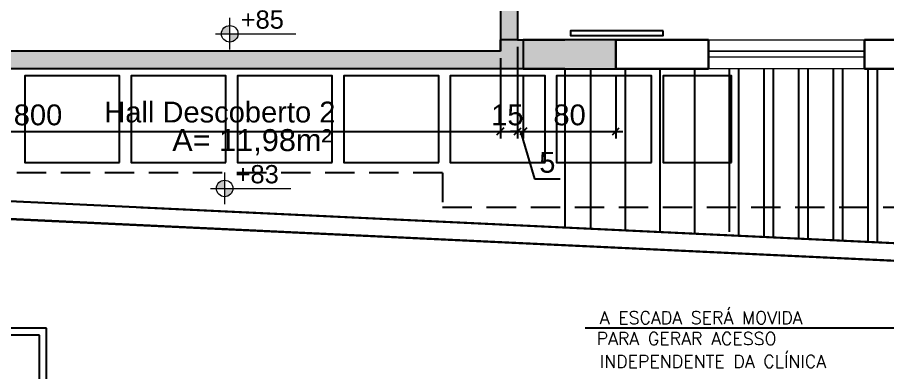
# Model space of a CAD drawing. Extents: x -165 to 197, y 154 to 653.
# Drawn here: x 108.29 to 115.81, y 452.8 to 455.87 of the extents above; entities that cross this region are included whole.
import ezdxf
from ezdxf.enums import TextEntityAlignment as Align

# ---------------------------------------------------------------- set-up
doc = ezdxf.new("R2010")
doc.units = 0
doc.header["$MEASUREMENT"] = 0
doc.header["$PDMODE"] = 3
doc.header["$PDSIZE"] = 0.1
doc.linetypes.add('HIDDEN2', pattern=[4.7625, 3.175, -1.5875])
doc.layers.get('0').update_dxf_attribs({"linetype": 'CONTINUOUS'})
doc.layers.get('DEFPOINTS').update_dxf_attribs({"linetype": 'CONTINUOUS'})
for name, color, linetype, lineweight in [('AIT-ESQUADRIA 34', 252, 'CONTINUOUS', 15), ('AIT-PAREDE', 4, 'CONTINUOUS', 30), ('construir', 1, 'CONTINUOUS', 25), ('COTA de NIVEL', 12, 'CONTINUOUS', 20), ('DEMOLIR', 40, 'CONTINUOUS', 25), ('FININHA', 251, 'CONTINUOUS', 25), ('TEXTO-190', 190, 'CONTINUOUS', 20)]:
    doc.layers.add(name, color=color, linetype=linetype, lineweight=lineweight)
for name, color, linetype in [('COTA LUMINO', 9, 'CONTINUOUS'), ('COTA MODIF', 172, 'CONTINUOUS'), ('PROJECAO', 5, 'HIDDEN2'), ('TELHAS', 1, 'CONTINUOUS'), ('TEXTO', 190, 'CONTINUOUS')]:
    doc.layers.add(name, color=color, linetype=linetype)
doc.styles.add('ARIAL', font='ARIAL.TTF', dxfattribs={"height": 0.18})
doc.styles.add('cota25', font='ARIAL.TTF', dxfattribs={"height": 0.06})
doc.styles.add('SIMPLEX', font='simplex.shx')
doc.dimstyles.new('Copy of ISO-25', dxfattribs={"dimtxt": 0.18, "dimasz": 0.06, "dimexe": 0.06, "dimexo": 0.06, "dimgap": 0.05, "dimtad": 1, "dimdec": 0, "dimlfac": 100, "dimdsep": 46, "dimtxsty": 'ARIAL', "dimblk1": 'OBLIQUE', "dimblk2": 'OBLIQUE', "dimsah": 1, "dimcen": 2.5, "dimdle": 0.06, "dimclrd": 256, "dimclre": 256, "dimclrt": 256, "dimadec": 0, "dimazin": 0, "dimtfac": 1, "dimtdec": 0, "dimtmove": 1, "dimatfit": 3, "dimldrblk": 'OBLIQUE', "dimfxl": 0, "dimtolj": 1, "dimtzin": 0, "dimlwd": -1, "dimlwe": -1, "dimarcsym": 0})

# ---------------------------------------------------------------- blocks, each defined once
blk = doc.blocks.new('_OBLIQUE')
at = {"color": 0, "linetype": 'ByBlock'}
blk.add_line((-0.5, -0.5), (0.5, 0.5), dxfattribs=at)
blk = doc.blocks.new('*D453')
at = {"layer": 'COTA MODIF'}
for p, q in [((112.4655, 455.5171), (112.4655, 454.8246)), ((104.4683, 455.3671), (104.4683, 454.8246)), ((104.4083, 454.8846), (112.5255, 454.8846))]:
    blk.add_line(p, q, dxfattribs=at)
at = {"layer": 'DEFPOINTS', "color": 0}
for p in [(112.4655, 455.5771), (104.4683, 455.4271), (112.4655, 454.8846)]:
    blk.add_point(p, dxfattribs=at)
at = {"layer": 'COTA MODIF', "xscale": 0.06, "yscale": 0.06, "zscale": 0.06, "rotation": 180}
blk.add_blockref('_OBLIQUE', (104.4683, 454.8846), dxfattribs=at)
at = {"layer": 'COTA MODIF', "xscale": 0.06, "yscale": 0.06, "zscale": 0.06}
blk.add_blockref('_OBLIQUE', (112.4655, 454.8846), dxfattribs=at)
at = {"layer": 'COTA MODIF', "insert": (108.4669, 455.0265), "char_height": 0.18, "attachment_point": 5, "style": 'ARIAL'}
blk.add_mtext('\\A1;800', dxfattribs=at)
blk = doc.blocks.new('*D454')
at = {"layer": 'COTA MODIF'}
for p, q in [((112.6137, 455.617), (112.6137, 454.8246)), ((112.4655, 455.5171), (112.4655, 454.8246)), ((112.4055, 454.8846), (112.6737, 454.8846))]:
    blk.add_line(p, q, dxfattribs=at)
at = {"layer": 'DEFPOINTS', "color": 0}
for p in [(112.6137, 455.677), (112.4655, 455.5771), (112.6137, 454.8846)]:
    blk.add_point(p, dxfattribs=at)
at = {"layer": 'COTA MODIF', "xscale": 0.06, "yscale": 0.06, "zscale": 0.06, "rotation": 180}
blk.add_blockref('_OBLIQUE', (112.4655, 454.8846), dxfattribs=at)
at = {"layer": 'COTA MODIF', "xscale": 0.06, "yscale": 0.06, "zscale": 0.06}
blk.add_blockref('_OBLIQUE', (112.6137, 454.8846), dxfattribs=at)
at = {"layer": 'COTA MODIF', "insert": (112.5255, 455.0265), "char_height": 0.18, "attachment_point": 5, "style": 'ARIAL'}
blk.add_mtext('\\A1;15', dxfattribs=at)
blk = doc.blocks.new('*D455')
at = {"layer": 'COTA MODIF'}
for p, q in [((112.6137, 455.617), (112.6137, 454.8246)), ((112.6637, 455.3671), (112.6637, 454.8246)), ((112.6137, 454.8846), (112.5537, 454.8846)), ((112.6137, 454.8846), (112.6637, 454.8846)), ((112.6137, 454.8846), (112.6637, 454.8846)), ((112.6387, 454.8846), (112.7616, 454.475)), ((112.6637, 454.8846), (112.7237, 454.8846)), ((112.7616, 454.475), (112.9809, 454.475))]:
    blk.add_line(p, q, dxfattribs=at)
at = {"layer": 'DEFPOINTS', "color": 0}
for p in [(112.6137, 455.677), (112.6637, 455.4271), (112.6637, 454.8846)]:
    blk.add_point(p, dxfattribs=at)
at = {"layer": 'COTA MODIF', "xscale": 0.06, "yscale": 0.06, "zscale": 0.06}
blk.add_blockref('_OBLIQUE', (112.6137, 454.8846), dxfattribs=at)
at = {"layer": 'COTA MODIF', "xscale": 0.06, "yscale": 0.06, "zscale": 0.06, "rotation": 180}
blk.add_blockref('_OBLIQUE', (112.6637, 454.8846), dxfattribs=at)
at = {"layer": 'COTA MODIF', "insert": (112.8713, 454.6166), "char_height": 0.18, "attachment_point": 5, "style": 'ARIAL'}
blk.add_mtext('\\A1;5', dxfattribs=at)
blk = doc.blocks.new('*D528')
at = {"layer": 'COTA MODIF'}
for p, q in [((112.6637, 455.3671), (112.6637, 454.8246)), ((113.4637, 455.3671), (113.4637, 454.8246)), ((112.6037, 454.8846), (113.5237, 454.8846))]:
    blk.add_line(p, q, dxfattribs=at)
at = {"layer": 'DEFPOINTS', "color": 0}
for p in [(112.6637, 455.4271, 1646.9354), (113.4637, 455.4271, 1646.9354), (113.4637, 454.8846)]:
    blk.add_point(p, dxfattribs=at)
at = {"layer": 'COTA MODIF', "xscale": 0.06, "yscale": 0.06, "zscale": 0.06, "rotation": 180}
blk.add_blockref('_OBLIQUE', (112.6637, 454.8846), dxfattribs=at)
at = {"layer": 'COTA MODIF', "xscale": 0.06, "yscale": 0.06, "zscale": 0.06}
blk.add_blockref('_OBLIQUE', (113.4637, 454.8846), dxfattribs=at)
at = {"layer": 'COTA MODIF', "insert": (113.0637, 455.0265), "char_height": 0.18, "attachment_point": 5, "style": 'ARIAL'}
blk.add_mtext('\\A1;80', dxfattribs=at)

msp = doc.modelspace()

# ---------------------------------------------------------------- hatches: boundary and pattern name
at = {"layer": 'construir'}
for points in [[(112.6137, 455.9993), (112.4649, 455.9993), (112.4654, 455.677), (112.6137, 455.677)], [(112.6637, 455.677), (112.6137, 455.677), (112.4655, 455.677), (112.4655, 455.5771), (109.8804, 455.5771), (109.8804, 455.4271), (110.4797, 455.4271), (112.6637, 455.4271)], [(109.8184, 455.4271), (109.8875, 455.4271), (109.8875, 455.5771), (104.4683, 455.5771), (104.4683, 455.4271)]]:
    msp.add_hatch(color=256, dxfattribs=at).paths.add_polyline_path(points)
at = {"layer": 'COTA de NIVEL', "linetype": 'Continuous'}
h = msp.add_hatch(color=256, dxfattribs=at)
h.paths.add_polyline_path([(110.1223, 455.7285), (110.1223, 455.7998, 0.414214), (110.051, 455.7285)])
h.paths.add_polyline_path([(110.1223, 455.7285), (110.1223, 455.6572, 0.414214), (110.1936, 455.7285)])
h = msp.add_hatch(color=256, dxfattribs=at)
h.paths.add_polyline_path([(110.0808, 454.3919), (110.0808, 454.4632, 0.414214), (110.0095, 454.3919)])
h.paths.add_polyline_path([(110.0808, 454.3919), (110.0808, 454.3205, 0.414214), (110.1522, 454.3919)])
at = {"layer": 'DEMOLIR'}
msp.add_hatch(color=256, dxfattribs=at).paths.add_polyline_path([(113.4637, 455.677), (112.6637, 455.677), (112.6637, 455.4271), (113.4637, 455.4271)])

# ---------------------------------------------------------------- linework, layer by layer
at = {"layer": 'AIT-ESQUADRIA 34', "color": 9}
for p, q in [((113.6137, 455.677), (115.6137, 455.6771)), ((114.2637, 455.677), (115.6137, 455.6771)), ((114.2637, 455.577), (115.6137, 455.5771)), ((115.6137, 455.5771), (114.2637, 455.5771)), ((115.6137, 455.5771), (115.6137, 455.5771)), ((115.6137, 455.5271), (114.2637, 455.5271)), ((115.6137, 455.5271), (114.2637, 455.5271)), ((115.6137, 455.4271), (113.6137, 455.4271)), ((115.6137, 455.4271), (114.2637, 455.4271))]:
    msp.add_line(p, q, dxfattribs=at)
at = {"layer": 'AIT-PAREDE', "ltscale": 10}
for p, q in [((112.4654, 455.677), (112.4655, 455.677)), ((115.6137, 455.6771), (116.2876, 455.6771)), ((115.6137, 455.6771), (115.6137, 455.4271)), ((115.6137, 455.6771), (115.6137, 455.4271)), ((115.6137, 455.6771), (115.6137, 455.4271))]:
    msp.add_line(p, q, dxfattribs=at)
at = {"layer": 'AIT-PAREDE'}
for p, q in [((113.4637, 455.677), (113.4637, 455.4271)), ((114.2637, 455.677), (113.4637, 455.677)), ((114.2637, 455.677), (114.2637, 455.4271)), ((114.2637, 455.677), (114.2637, 455.4271)), ((114.2637, 455.4271), (113.4637, 455.4271)), ((116.5736, 455.4271), (115.6137, 455.4271)), ((135.0797, 453.0121), (95.4297, 454.8851)), ((135.0797, 452.8606), (95.4297, 454.7336))]:
    msp.add_line(p, q, dxfattribs=at)
for points in [[(135.0797, 455.3742), (135.0797, 452.8619), (95.4297, 454.7278), (95.4297, 454.8851)], [(118.7797, 453.7821), (109.355, 454.2273)], [(118.7797, 453.6306), (109.355, 454.0758)]]:
    msp.add_lwpolyline(points, dxfattribs=at)
at = {"layer": 'construir'}
for p, q in [((112.4649, 455.9993), (112.4655, 455.5771)), ((112.6137, 455.9993), (112.6137, 455.677)), ((112.6137, 455.677), (112.4654, 455.677)), ((112.4654, 455.677), (112.4655, 455.5771)), ((112.4655, 455.5771), (112.4655, 455.677)), ((112.6137, 455.677), (112.6637, 455.677)), ((112.6637, 455.677), (112.6637, 455.4271)), ((112.4655, 455.5771), (104.4684, 455.5771)), ((109.8184, 455.4271), (104.4684, 455.4271)), ((110.4797, 455.4271), (109.8184, 455.4271)), ((113.0236, 455.4271), (110.4797, 455.4271)), ((114.5236, 455.4271), (114.5236, 453.9831)), ((114.5236, 455.4271), (114.5236, 453.9831)), ((114.8236, 455.4271), (114.8236, 453.9689)), ((114.8236, 455.4271), (114.8236, 453.9689)), ((115.1236, 455.4271), (115.1236, 453.9548)), ((115.1236, 455.4271), (115.1236, 453.9548)), ((115.4236, 455.4271), (115.4236, 453.9406)), ((115.4236, 455.4271), (115.4236, 453.9406)), ((115.7236, 455.4271), (115.7236, 453.9264)), ((115.7236, 455.4271), (115.7236, 453.9264))]:
    msp.add_line(p, q, dxfattribs=at)
msp.add_lwpolyline([(113.8726, 455.753), (113.0726, 455.753), (113.0726, 455.713), (113.8726, 455.713)], close=True, dxfattribs=at)
at = {"layer": 'COTA de NIVEL', "linetype": 'Continuous'}
for p, q in [((110.1224, 455.8652), (110.1224, 455.5918)), ((110.003, 455.7285), (110.6976, 455.7285)), ((110.0783, 454.5285, -1646.9354), (110.0783, 454.2552, -1646.9354)), ((109.9589, 454.3919, -1646.9354), (110.6536, 454.3919, -1646.9354))]:
    msp.add_line(p, q, dxfattribs=at)
for centre in [(110.1249, 455.7285), (110.0808, 454.3919, -1646.9354)]:
    msp.add_circle(centre, 0.0713, dxfattribs=at)
at = {"layer": 'COTA LUMINO', "elevation": -1317.5483}
for points in [[(108.539, 453.1833), (103.3753, 453.1833), (103.3753, 449.4304), (108.539, 449.4304)], [(108.479, 453.1233), (103.4353, 453.1233), (103.4353, 449.4904), (108.479, 449.4904)]]:
    msp.add_lwpolyline(points, close=True, dxfattribs=at)
at = {"layer": 'DEMOLIR'}
for p, q in [((112.6137, 455.677), (113.0236, 455.6771)), ((113.4637, 455.677), (112.6637, 455.677)), ((112.6637, 455.4271), (113.4637, 455.4271)), ((113.0236, 455.4258), (113.0236, 454.0558)), ((113.2436, 455.4258), (113.2436, 454.0454)), ((113.5436, 455.4258), (113.5436, 454.0313)), ((113.8436, 455.4258), (113.8436, 454.0172)), ((114.1436, 455.4258), (114.1436, 454.003)), ((114.4436, 455.4258), (114.4436, 454.1664)), ((114.4436, 455.4258), (114.4436, 454.0158)), ((114.7436, 455.4258), (114.7436, 453.9748)), ((115.0436, 455.4258), (115.0436, 453.9607)), ((115.3436, 455.4258), (115.3436, 453.9466)), ((115.6436, 455.4258), (115.6436, 453.9325))]:
    msp.add_line(p, q, dxfattribs=at)
at = {"layer": 'FININHA'}
for points in [[(109.1719, 454.6161), (109.1719, 455.3661), (108.3519, 455.3661), (108.3519, 454.6161)], [(110.0919, 454.6161), (110.0919, 455.3661), (109.2719, 455.3661), (109.2719, 454.6161)], [(111.0119, 454.6161), (111.0119, 455.3661), (110.1919, 455.3661), (110.1919, 454.6161)], [(111.9319, 454.6161), (111.9319, 455.3661), (111.1119, 455.3661), (111.1119, 454.6161)], [(112.8519, 454.6161), (112.8519, 455.3661), (112.0319, 455.3661), (112.0319, 454.6161)], [(113.7719, 454.6161), (113.7719, 455.3661), (112.9519, 455.3661), (112.9519, 454.6161)], [(114.4627, 454.6161), (114.4627, 455.3661), (113.8719, 455.3661), (113.8719, 454.6161)]]:
    msp.add_lwpolyline(points, close=True, dxfattribs=at)
at = {"layer": 'PROJECAO', "ltscale": 0.08}
for p, q in [((111.9655, 454.5271), (104.6184, 454.5271)), ((111.9655, 454.5271), (111.9655, 454.2307)), ((111.9655, 454.2307), (122.8336, 454.2307))]:
    msp.add_line(p, q, dxfattribs=at)
at = {"layer": 'TELHAS'}
msp.add_line((115.8662, 453.1856, -3293.8708), (113.1984, 453.1856, -3293.8708), dxfattribs=at)

# ---------------------------------------------------------------- texts
at = {"layer": 'COTA de NIVEL', "linetype": 'Continuous', "style": 'ARIAL'}
for s, p in [('+85', (110.5932, 455.9307, 823.4677)), ('+83', (110.5491, 454.594, -823.4677))]:
    msp.add_text(s, height=0.1578, dxfattribs=at).set_placement(p, align=Align.TOP_RIGHT)
at = {"layer": 'TEXTO', "style": 'SIMPLEX'}
for s, p in [('A ESCADA SERÁ MOVIDA', (113.3244, 453.2196, -3293.8708)), (' PARA GERAR ACESSO', (113.2223, 453.0388, -3293.8708)), ('INDEPENDENTE DA CLÍNICA ', (113.325, 452.8417, -3293.8708))]:
    msp.add_text(s, height=0.11, dxfattribs=at).set_placement(p)
at = {"layer": 'TEXTO', "insert": (111.0069, 454.9048, -1646.9354), "char_height": 0.19, "width": 8.597912, "attachment_point": 3, "style": 'ARIAL'}
msp.add_mtext('{\\fArial|b0|i0|c238|p34;A= }11,98{\\fArial|b0|i0|c238|p34;m²}', dxfattribs=at)
at = {"layer": 'TEXTO-190', "insert": (111.0385, 455.1424, -1646.9354), "char_height": 0.18, "attachment_point": 3, "rotation": 0.00382, "style": 'cota25'}
msp.add_mtext('Hall Descoberto 2 ', dxfattribs=at)

# ---------------------------------------------------------------- dimensions: what is measured, and where the dimension line sits
at = {"layer": 'COTA MODIF'}
dim = msp.add_linear_dim(base=(112.6137, 454.8846), p1=(112.4655, 455.5771), p2=(112.6137, 455.677), dimstyle='Copy of ISO-25', dxfattribs=at)
dim.commit()
dim.dimension.update_dxf_attribs({"geometry": '*D454', "text_midpoint": (112.5255, 454.8846), "dimtype": 160})
for base, p1, p2, picture, middle in [((112.6637, 454.8846), (112.6137, 455.677), (112.6637, 455.4271), '*D455', (112.8116, 454.6166)), ((112.4655, 454.8846), (104.4683, 455.4271), (112.4655, 455.5771), '*D453', (108.4669, 455.0265)), ((113.4637, 454.8846, -1646.9354), (112.6637, 455.4271), (113.4637, 455.4271), '*D528', (113.0637, 455.0265, -1646.9354))]:
    dim = msp.add_linear_dim(base=base, p1=p1, p2=p2, dimstyle='Copy of ISO-25', dxfattribs=at)
    dim.commit()
    dim.dimension.update_dxf_attribs({"geometry": picture, "text_midpoint": middle})

doc.saveas('drawing.dxf')
